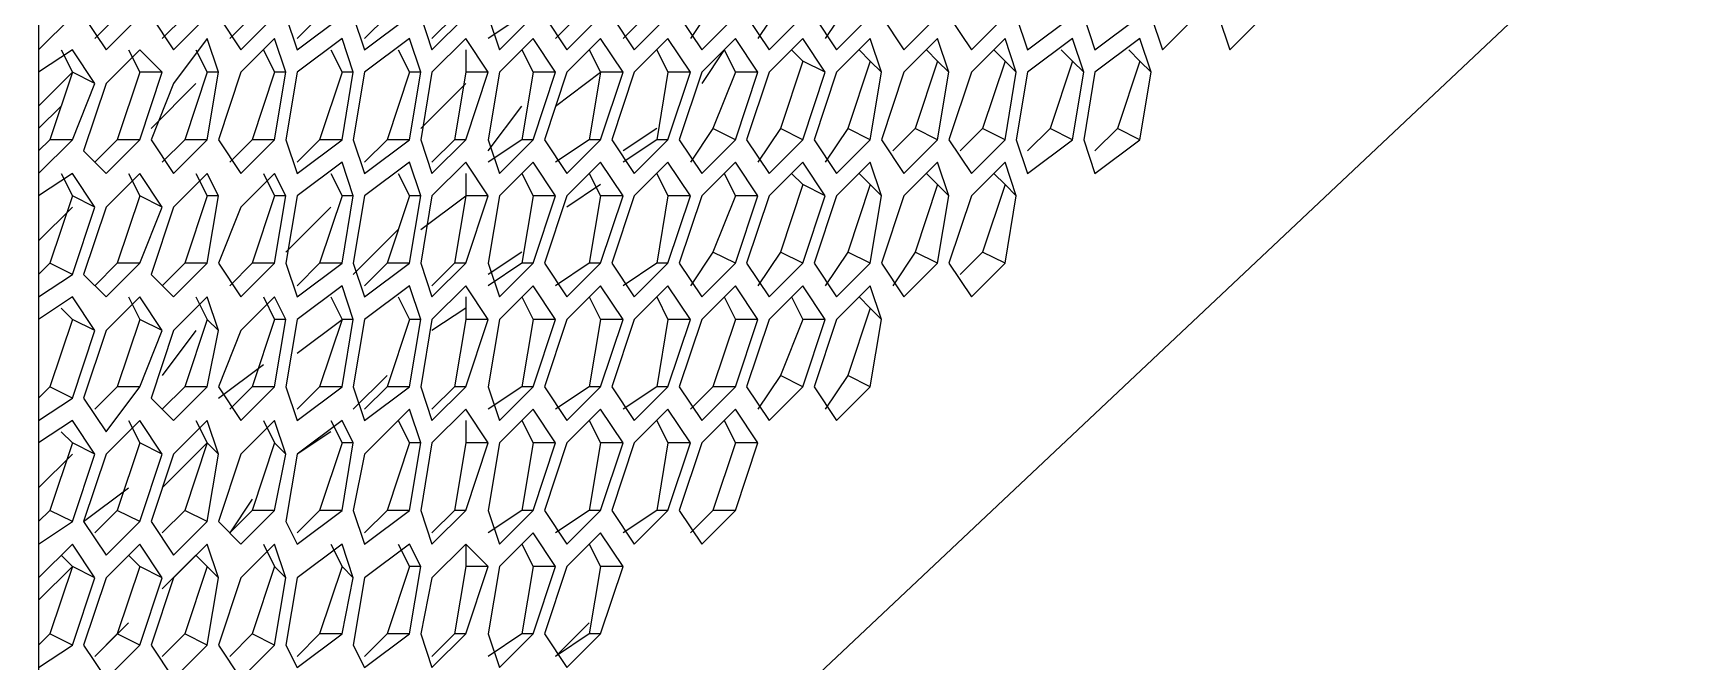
# Model space of a CAD drawing. Header units: millimetres. Extents: x 929 to 1725, y 58 to 532.
# Drawn here: x 1104.7 to 1121.9, y 403.1 to 409.66 of the extents above; entities that cross this region are included whole.
import ezdxf

# ---------------------------------------------------------------- set-up
doc = ezdxf.new("R2010")
doc.units = ezdxf.units.MM
doc.header["$MEASUREMENT"] = 0
doc.layers.add('TT-WIRE-EQPM', color=6, linetype='CONTINUOUS')

msp = doc.modelspace()

# ---------------------------------------------------------------- linework, layer by layer
at = {"layer": 'TT-WIRE-EQPM', "linetype": 'Continuous'}
for points in [[(1137.40977, 426.10241), (1104.75516, 395.32047)], [(1104.63812, 413.93008), (1104.63812, 413.93008), (1104.63812, 414.04713), (1104.63812, 414.04713), (1104.75516, 414.04713), (1104.75516, 414.04713), (1104.75516, 413.93008), (1104.75516, 413.93008), (1104.75516, 413.93008), (1104.75516, 413.93008), (1104.75516, 413.81304), (1104.75516, 395.32047), (1104.75516, 395.32047), (1104.75516, 395.20343), (1104.75516, 395.20343), (1104.75516, 395.20343), (1104.75516, 395.08638), (1104.75516, 395.08638), (1104.63812, 394.96934), (1104.63812, 394.96934), (1104.63812, 394.96934), (1104.63812, 394.96934), (1101.94616, 392.39443)], [(1104.75516, 409.4825), (1105.10629, 409.83363)], [(1105.22333, 409.83363), (1105.45741, 409.4825)], [(1105.57445, 409.83363), (1105.34037, 409.59954)], [(1105.45741, 409.4825), (1105.80854, 409.83363)], [(1105.92558, 409.83363), (1106.15966, 409.4825)], [(1106.2767, 409.83363), (1106.04262, 409.59954)], [(1106.15966, 409.4825), (1106.51079, 409.83363)], [(1106.62783, 409.83363), (1106.86191, 409.4825)], [(1106.97895, 409.83363), (1106.74487, 409.59954)], [(1106.86191, 409.4825), (1107.21304, 409.83363)], [(1107.33008, 409.83363), (1107.44712, 409.4825)], [(1107.6812, 409.83363), (1107.44712, 409.59954)], [(1107.44712, 409.4825), (1107.91529, 409.83363)], [(1108.03233, 409.83363), (1108.14937, 409.4825)], [(1108.38345, 409.83363), (1108.14937, 409.59954)], [(1108.14937, 409.4825), (1108.61754, 409.83363)], [(1108.73458, 409.83363), (1108.85162, 409.4825)], [(1109.0857, 409.83363), (1108.85162, 409.59954)], [(1108.85162, 409.4825), (1109.20274, 409.83363)], [(1109.78795, 409.83363), (1109.43683, 409.59954)], [(1109.43683, 409.83363), (1109.55387, 409.4825)], [(1109.55387, 409.4825), (1109.90499, 409.83363)], [(1110.02203, 409.83363), (1110.25612, 409.4825)], [(1110.4902, 409.95067), (1110.13908, 409.59954)], [(1110.25612, 409.4825), (1110.60724, 409.83363)], [(1110.72428, 409.83363), (1110.95837, 409.4825)], [(1111.19245, 409.95067), (1110.84133, 409.59954)], [(1110.95837, 409.4825), (1111.30949, 409.83363)], [(1111.42653, 409.83363), (1111.66062, 409.4825)], [(1111.77766, 409.95067), (1111.54358, 409.59954)], [(1111.66062, 409.4825), (1112.01174, 409.83363)], [(1112.12878, 409.83363), (1112.36287, 409.4825)], [(1112.47991, 409.95067), (1112.24583, 409.59954)], [(1112.36287, 409.4825), (1112.71399, 409.83363)], [(1112.83103, 409.83363), (1113.06512, 409.4825)], [(1113.18216, 409.95067), (1112.94808, 409.59954)], [(1113.06512, 409.4825), (1113.41624, 409.83363)], [(1113.53328, 409.83363), (1113.76737, 409.4825)], [(1113.76737, 409.4825), (1114.11849, 409.83363)], [(1114.23553, 409.83363), (1114.46962, 409.4825)], [(1114.46962, 409.4825), (1114.82074, 409.83363)], [(1114.93778, 409.83363), (1115.05482, 409.4825)], [(1115.05482, 409.4825), (1115.52299, 409.83363)], [(1115.64003, 409.83363), (1115.75707, 409.4825)], [(1115.75707, 409.4825), (1116.22524, 409.83363)], [(1116.34228, 409.83363), (1116.45932, 409.4825)], [(1116.45932, 409.4825), (1116.81045, 409.83363)], [(1117.04453, 409.83363), (1117.16157, 409.4825)], [(1117.16157, 409.4825), (1117.5127, 409.83363)], [(1105.10629, 409.4825), (1104.75516, 409.24842)], [(1104.98925, 409.4825), (1105.10629, 409.24842)], [(1105.34037, 409.13138), (1105.10629, 409.4825)], [(1105.80854, 409.4825), (1105.45741, 409.13138)], [(1105.6915, 409.4825), (1105.80854, 409.24842)], [(1106.04262, 409.24842), (1105.80854, 409.4825)], [(1106.51079, 409.59954), (1106.15966, 409.13138)], [(1106.39374, 409.4825), (1106.51079, 409.24842)], [(1106.62783, 409.24842), (1106.51079, 409.59954)], [(1107.21304, 409.59954), (1106.86191, 409.24842)], [(1107.09599, 409.4825), (1107.21304, 409.24842)], [(1107.33008, 409.24842), (1107.21304, 409.59954)], [(1107.91529, 409.59954), (1107.44712, 409.24842)], [(1107.79824, 409.4825), (1107.91529, 409.24842)], [(1108.03233, 409.24842), (1107.91529, 409.59954)], [(1108.61754, 409.59954), (1108.14937, 409.24842)], [(1108.50049, 409.4825), (1108.61754, 409.24842)], [(1108.73458, 409.24842), (1108.61754, 409.59954)], [(1109.20274, 409.59954), (1108.85162, 409.24842)], [(1109.43683, 409.24842), (1109.20274, 409.59954)], [(1109.20274, 409.4825), (1109.20274, 409.24842)], [(1109.90499, 409.59954), (1109.55387, 409.24842)], [(1109.78795, 409.4825), (1109.90499, 409.24842)], [(1110.13908, 409.24842), (1109.90499, 409.59954)], [(1110.60724, 409.59954), (1110.25612, 409.24842)], [(1110.4902, 409.4825), (1110.60724, 409.24842)], [(1110.84133, 409.24842), (1110.60724, 409.59954)], [(1111.30949, 409.59954), (1110.95837, 409.24842)], [(1111.19245, 409.4825), (1111.30949, 409.24842)], [(1111.54358, 409.24842), (1111.30949, 409.59954)], [(1112.01174, 409.59954), (1111.66062, 409.24842)], [(1111.8947, 409.4825), (1111.66062, 409.13138)], [(1111.8947, 409.4825), (1112.01174, 409.24842)], [(1112.24583, 409.24842), (1112.01174, 409.59954)], [(1112.71399, 409.59954), (1112.36287, 409.24842)], [(1112.59695, 409.4825), (1112.71399, 409.36546)], [(1112.94808, 409.24842), (1112.71399, 409.59954)], [(1113.41624, 409.59954), (1113.06512, 409.24842)], [(1113.2992, 409.4825), (1113.41624, 409.36546)], [(1113.53328, 409.24842), (1113.41624, 409.59954)], [(1114.11849, 409.59954), (1113.76737, 409.24842)], [(1114.00145, 409.4825), (1114.11849, 409.36546)], [(1114.23553, 409.24842), (1114.11849, 409.59954)], [(1114.82074, 409.59954), (1114.46962, 409.24842)], [(1114.7037, 409.4825), (1114.82074, 409.36546)], [(1114.93778, 409.24842), (1114.82074, 409.59954)], [(1115.52299, 409.59954), (1115.05482, 409.24842)], [(1115.40595, 409.4825), (1115.52299, 409.36546)], [(1115.64003, 409.24842), (1115.52299, 409.59954)], [(1116.22524, 409.59954), (1115.75707, 409.24842)], [(1116.1082, 409.4825), (1116.22524, 409.36546)], [(1116.34228, 409.24842), (1116.22524, 409.59954)], [(1112.71399, 409.36546), (1112.47991, 408.66321)], [(1112.94808, 409.24842), (1112.71399, 409.36546)], [(1113.41624, 409.36546), (1113.18216, 408.66321)], [(1113.53328, 409.24842), (1113.41624, 409.36546)], [(1114.11849, 409.36546), (1113.88441, 408.66321)], [(1114.23553, 409.24842), (1114.11849, 409.36546)], [(1114.82074, 409.36546), (1114.58666, 408.66321)], [(1114.93778, 409.24842), (1114.82074, 409.36546)], [(1115.52299, 409.36546), (1115.28891, 408.66321)], [(1115.64003, 409.24842), (1115.52299, 409.36546)], [(1116.22524, 409.36546), (1115.99116, 408.66321)], [(1116.34228, 409.24842), (1116.22524, 409.36546)], [(1104.75516, 408.8973), (1105.10629, 409.24842)], [(1105.10629, 409.24842), (1104.8722, 408.54617)], [(1105.34037, 409.13138), (1105.10629, 409.24842)], [(1105.80854, 409.24842), (1105.57445, 408.54617)], [(1106.04262, 409.24842), (1105.80854, 409.24842)], [(1105.80854, 408.54617), (1106.04262, 409.24842)], [(1106.51079, 409.24842), (1106.2767, 408.54617)], [(1106.62783, 409.24842), (1106.51079, 409.24842)], [(1106.51079, 408.54617), (1106.62783, 409.24842)], [(1106.86191, 409.24842), (1106.62783, 408.54617)], [(1107.21304, 409.24842), (1106.97895, 408.54617)], [(1107.33008, 409.24842), (1107.21304, 409.24842)], [(1107.21304, 408.54617), (1107.33008, 409.24842)], [(1107.44712, 409.24842), (1107.33008, 408.54617)], [(1107.91529, 409.24842), (1107.6812, 408.54617)], [(1108.03233, 409.24842), (1107.91529, 409.24842)], [(1107.91529, 408.54617), (1108.03233, 409.24842)], [(1108.14937, 409.24842), (1108.03233, 408.54617)], [(1108.61754, 409.24842), (1108.38345, 408.54617)], [(1108.73458, 409.24842), (1108.61754, 409.24842)], [(1108.61754, 408.54617), (1108.73458, 409.24842)], [(1108.85162, 409.24842), (1108.73458, 408.54617)], [(1109.20274, 409.24842), (1109.0857, 408.54617)], [(1109.43683, 409.24842), (1109.20274, 409.24842)], [(1109.20274, 408.54617), (1109.43683, 409.24842)], [(1109.55387, 409.24842), (1109.43683, 408.54617)], [(1109.90499, 409.24842), (1109.78795, 408.54617)], [(1110.13908, 409.24842), (1109.90499, 409.24842)], [(1109.90499, 408.54617), (1110.13908, 409.24842)], [(1110.25612, 409.24842), (1110.02203, 408.54617)], [(1110.13908, 408.8973), (1110.60724, 409.24842)], [(1110.60724, 409.24842), (1110.4902, 408.54617)], [(1110.84133, 409.24842), (1110.60724, 409.24842)], [(1110.60724, 408.54617), (1110.84133, 409.24842)], [(1110.95837, 409.24842), (1110.72428, 408.54617)], [(1111.30949, 409.24842), (1111.19245, 408.54617)], [(1111.54358, 409.24842), (1111.30949, 409.24842)], [(1111.30949, 408.54617), (1111.54358, 409.24842)], [(1111.66062, 409.24842), (1111.42653, 408.54617)], [(1112.01174, 409.24842), (1111.77766, 408.66321)], [(1112.24583, 409.24842), (1112.01174, 409.24842)], [(1112.01174, 408.54617), (1112.24583, 409.24842)], [(1112.36287, 409.24842), (1112.12878, 408.54617)], [(1112.71399, 408.54617), (1112.94808, 409.24842)], [(1113.06512, 409.24842), (1112.83103, 408.54617)], [(1113.41624, 408.54617), (1113.53328, 409.24842)], [(1113.76737, 409.24842), (1113.53328, 408.54617)], [(1114.11849, 408.54617), (1114.23553, 409.24842)], [(1114.46962, 409.24842), (1114.23553, 408.54617)], [(1114.82074, 408.54617), (1114.93778, 409.24842)], [(1115.05482, 409.24842), (1114.93778, 408.54617)], [(1115.52299, 408.54617), (1115.64003, 409.24842)], [(1115.75707, 409.24842), (1115.64003, 408.54617)], [(1116.22524, 408.54617), (1116.34228, 409.24842)], [(1105.10629, 408.54617), (1105.34037, 409.13138)], [(1105.45741, 409.13138), (1105.22333, 408.42913)], [(1106.15966, 409.13138), (1105.92558, 408.54617)], [(1106.39374, 409.13138), (1105.92558, 408.66321)], [(1109.20274, 409.13138), (1108.73458, 408.66321)], [(1104.75516, 408.66321), (1104.98925, 408.8973)], [(1109.43683, 408.42913), (1109.78795, 408.8973)], [(1111.19245, 408.66321), (1110.84133, 408.42913)], [(1111.77766, 408.66321), (1111.54358, 408.31209)], [(1112.01174, 408.54617), (1111.77766, 408.66321)], [(1112.47991, 408.66321), (1112.24583, 408.31209)], [(1112.71399, 408.54617), (1112.47991, 408.66321)], [(1113.18216, 408.66321), (1112.94808, 408.31209)], [(1113.41624, 408.54617), (1113.18216, 408.66321)], [(1113.88441, 408.66321), (1113.65032, 408.42913)], [(1114.11849, 408.54617), (1113.88441, 408.66321)], [(1114.58666, 408.66321), (1114.35257, 408.42913)], [(1114.82074, 408.54617), (1114.58666, 408.66321)], [(1115.28891, 408.66321), (1115.05482, 408.42913)], [(1115.52299, 408.54617), (1115.28891, 408.66321)], [(1115.99116, 408.66321), (1115.75707, 408.42913)], [(1116.22524, 408.54617), (1115.99116, 408.66321)], [(1104.8722, 408.54617), (1104.75516, 408.42913)], [(1104.75516, 408.19505), (1105.10629, 408.54617)], [(1105.10629, 408.54617), (1104.8722, 408.54617)], [(1105.57445, 408.54617), (1105.34037, 408.31209)], [(1105.45741, 408.19505), (1105.80854, 408.54617)], [(1105.80854, 408.54617), (1105.57445, 408.54617)], [(1105.92558, 408.54617), (1106.15966, 408.19505)], [(1106.2767, 408.54617), (1106.04262, 408.31209)], [(1106.15966, 408.19505), (1106.51079, 408.54617)], [(1106.51079, 408.54617), (1106.2767, 408.54617)], [(1106.62783, 408.54617), (1106.86191, 408.19505)], [(1106.97895, 408.54617), (1106.74487, 408.31209)], [(1106.86191, 408.19505), (1107.21304, 408.54617)], [(1107.21304, 408.54617), (1106.97895, 408.54617)], [(1107.33008, 408.54617), (1107.44712, 408.19505)], [(1107.6812, 408.54617), (1107.44712, 408.31209)], [(1107.44712, 408.19505), (1107.91529, 408.54617)], [(1107.91529, 408.54617), (1107.6812, 408.54617)], [(1108.03233, 408.54617), (1108.14937, 408.19505)], [(1108.38345, 408.54617), (1108.14937, 408.31209)], [(1108.14937, 408.19505), (1108.61754, 408.54617)], [(1108.61754, 408.54617), (1108.38345, 408.54617)], [(1108.73458, 408.54617), (1108.85162, 408.19505)], [(1109.0857, 408.54617), (1108.85162, 408.31209)], [(1108.85162, 408.19505), (1109.20274, 408.54617)], [(1109.20274, 408.54617), (1109.0857, 408.54617)], [(1109.78795, 408.54617), (1109.43683, 408.31209)], [(1109.43683, 408.54617), (1109.55387, 408.19505)], [(1109.55387, 408.19505), (1109.90499, 408.54617)], [(1109.90499, 408.54617), (1109.78795, 408.54617)], [(1110.02203, 408.54617), (1110.25612, 408.19505)], [(1110.4902, 408.54617), (1110.13908, 408.31209)], [(1110.25612, 408.19505), (1110.60724, 408.54617)], [(1110.60724, 408.54617), (1110.4902, 408.54617)], [(1110.72428, 408.54617), (1110.95837, 408.19505)], [(1111.19245, 408.54617), (1110.84133, 408.31209)], [(1110.95837, 408.19505), (1111.30949, 408.54617)], [(1111.30949, 408.54617), (1111.19245, 408.54617)], [(1111.42653, 408.54617), (1111.66062, 408.19505)], [(1111.66062, 408.19505), (1112.01174, 408.54617)], [(1112.12878, 408.54617), (1112.36287, 408.19505)], [(1112.36287, 408.19505), (1112.71399, 408.54617)], [(1112.83103, 408.54617), (1113.06512, 408.19505)], [(1113.06512, 408.19505), (1113.41624, 408.54617)], [(1113.53328, 408.54617), (1113.76737, 408.19505)], [(1113.76737, 408.19505), (1114.11849, 408.54617)], [(1114.23553, 408.54617), (1114.46962, 408.19505)], [(1114.46962, 408.19505), (1114.82074, 408.54617)], [(1114.93778, 408.54617), (1115.05482, 408.19505)], [(1115.05482, 408.19505), (1115.52299, 408.54617)], [(1115.64003, 408.54617), (1115.75707, 408.19505)], [(1115.75707, 408.19505), (1116.22524, 408.54617)], [(1105.22333, 408.42913), (1105.45741, 408.19505)], [(1107.91529, 408.31209), (1107.44712, 407.96096)], [(1108.03233, 407.96096), (1107.91529, 408.31209)], [(1108.61754, 408.31209), (1108.14937, 407.96096)], [(1108.73458, 407.96096), (1108.61754, 408.31209)], [(1109.20274, 408.31209), (1108.85162, 407.96096)], [(1109.43683, 407.96096), (1109.20274, 408.31209)], [(1109.90499, 408.31209), (1109.55387, 407.96096)], [(1110.13908, 407.96096), (1109.90499, 408.31209)], [(1110.60724, 408.31209), (1110.25612, 407.96096)], [(1110.84133, 407.96096), (1110.60724, 408.31209)], [(1111.30949, 408.31209), (1110.95837, 407.96096)], [(1111.54358, 407.96096), (1111.30949, 408.31209)], [(1112.01174, 408.31209), (1111.66062, 407.96096)], [(1112.24583, 407.96096), (1112.01174, 408.31209)], [(1112.71399, 408.31209), (1112.36287, 407.96096)], [(1112.94808, 407.96096), (1112.71399, 408.31209)], [(1113.41624, 408.31209), (1113.06512, 407.96096)], [(1113.53328, 407.96096), (1113.41624, 408.31209)], [(1114.11849, 408.31209), (1113.76737, 407.96096)], [(1114.23553, 407.96096), (1114.11849, 408.31209)], [(1114.82074, 408.31209), (1114.46962, 407.96096)], [(1114.93778, 407.96096), (1114.82074, 408.31209)], [(1105.10629, 408.19505), (1104.75516, 407.96096)], [(1104.98925, 408.19505), (1105.10629, 407.96096)], [(1105.34037, 407.84392), (1105.10629, 408.19505)], [(1105.80854, 408.19505), (1105.45741, 407.84392)], [(1105.6915, 408.19505), (1105.80854, 407.96096)], [(1106.04262, 407.84392), (1105.80854, 408.19505)], [(1106.51079, 408.19505), (1106.15966, 407.84392)], [(1106.39374, 408.19505), (1106.51079, 407.96096)], [(1106.62783, 407.96096), (1106.51079, 408.19505)], [(1107.21304, 408.19505), (1106.86191, 407.84392)], [(1107.09599, 408.19505), (1107.21304, 407.96096)], [(1107.33008, 407.96096), (1107.21304, 408.19505)], [(1107.79824, 408.19505), (1107.91529, 407.96096)], [(1108.50049, 408.19505), (1108.61754, 407.96096)], [(1109.20274, 408.19505), (1109.20274, 407.96096)], [(1109.78795, 408.19505), (1109.90499, 407.96096)], [(1110.4902, 408.19505), (1110.60724, 407.96096)], [(1111.19245, 408.19505), (1111.30949, 407.96096)], [(1111.8947, 408.19505), (1112.01174, 407.96096)], [(1112.59695, 408.19505), (1112.71399, 408.078)], [(1113.2992, 408.19505), (1113.41624, 408.078)], [(1114.00145, 408.19505), (1114.11849, 408.078)], [(1114.7037, 408.19505), (1114.82074, 408.078)], [(1105.10629, 407.96096), (1104.8722, 407.25871)], [(1105.34037, 407.84392), (1105.10629, 407.96096)], [(1105.80854, 407.96096), (1105.57445, 407.25871)], [(1106.04262, 407.84392), (1105.80854, 407.96096)], [(1106.51079, 407.96096), (1106.2767, 407.25871)], [(1106.62783, 407.96096), (1106.51079, 407.96096)], [(1106.51079, 407.25871), (1106.62783, 407.96096)], [(1107.21304, 407.96096), (1106.97895, 407.25871)], [(1107.33008, 407.96096), (1107.21304, 407.96096)], [(1107.21304, 407.25871), (1107.33008, 407.96096)], [(1107.44712, 407.96096), (1107.33008, 407.25871)], [(1107.91529, 407.96096), (1107.6812, 407.25871)], [(1108.03233, 407.96096), (1107.91529, 407.96096)], [(1107.91529, 407.25871), (1108.03233, 407.96096)], [(1108.14937, 407.96096), (1108.03233, 407.25871)], [(1108.61754, 407.96096), (1108.38345, 407.25871)], [(1108.73458, 407.96096), (1108.61754, 407.96096)], [(1108.61754, 407.25871), (1108.73458, 407.96096)], [(1108.85162, 407.96096), (1108.73458, 407.25871)], [(1108.73458, 407.60984), (1109.20274, 407.96096)], [(1109.20274, 407.96096), (1109.0857, 407.25871)], [(1109.43683, 407.96096), (1109.20274, 407.96096)], [(1109.20274, 407.25871), (1109.43683, 407.96096)], [(1109.55387, 407.96096), (1109.43683, 407.25871)], [(1109.90499, 407.96096), (1109.78795, 407.25871)], [(1110.13908, 407.96096), (1109.90499, 407.96096)], [(1109.90499, 407.25871), (1110.13908, 407.96096)], [(1110.25612, 407.96096), (1110.02203, 407.25871)], [(1110.60724, 408.078), (1110.25612, 407.84392)], [(1110.60724, 407.96096), (1110.4902, 407.25871)], [(1110.84133, 407.96096), (1110.60724, 407.96096)], [(1110.60724, 407.25871), (1110.84133, 407.96096)], [(1110.95837, 407.96096), (1110.72428, 407.25871)], [(1111.30949, 407.96096), (1111.19245, 407.25871)], [(1111.54358, 407.96096), (1111.30949, 407.96096)], [(1111.30949, 407.25871), (1111.54358, 407.96096)], [(1111.66062, 407.96096), (1111.42653, 407.25871)], [(1112.01174, 407.96096), (1111.77766, 407.37575)], [(1112.24583, 407.96096), (1112.01174, 407.96096)], [(1112.01174, 407.25871), (1112.24583, 407.96096)], [(1112.36287, 407.96096), (1112.12878, 407.25871)], [(1112.71399, 408.078), (1112.47991, 407.37575)], [(1112.94808, 407.96096), (1112.71399, 408.078)], [(1112.71399, 407.25871), (1112.94808, 407.96096)], [(1113.06512, 407.96096), (1112.83103, 407.25871)], [(1113.41624, 408.078), (1113.18216, 407.37575)], [(1113.53328, 407.96096), (1113.41624, 408.078)], [(1113.41624, 407.25871), (1113.53328, 407.96096)], [(1113.76737, 407.96096), (1113.53328, 407.25871)], [(1114.11849, 408.078), (1113.88441, 407.37575)], [(1114.23553, 407.96096), (1114.11849, 408.078)], [(1114.11849, 407.25871), (1114.23553, 407.96096)], [(1114.46962, 407.96096), (1114.23553, 407.25871)], [(1114.82074, 408.078), (1114.58666, 407.37575)], [(1114.93778, 407.96096), (1114.82074, 408.078)], [(1114.82074, 407.25871), (1114.93778, 407.96096)], [(1105.10629, 407.84392), (1104.75516, 407.4928)], [(1105.10629, 407.14167), (1105.34037, 407.84392)], [(1105.45741, 407.84392), (1105.22333, 407.14167)], [(1105.80854, 407.25871), (1106.04262, 407.84392)], [(1106.15966, 407.84392), (1105.92558, 407.14167)], [(1106.86191, 407.84392), (1106.62783, 407.25871)], [(1107.79824, 407.84392), (1107.33008, 407.37575)], [(1108.03233, 407.14167), (1108.50049, 407.60984)], [(1104.8722, 407.25871), (1104.75516, 407.14167)], [(1105.10629, 407.14167), (1104.8722, 407.25871)], [(1105.57445, 407.25871), (1105.34037, 407.02463)], [(1105.45741, 406.90759), (1105.80854, 407.25871)], [(1105.80854, 407.25871), (1105.57445, 407.25871)], [(1106.2767, 407.25871), (1106.04262, 407.02463)], [(1106.15966, 406.90759), (1106.51079, 407.25871)], [(1106.51079, 407.25871), (1106.2767, 407.25871)], [(1106.62783, 407.25871), (1106.86191, 406.90759)], [(1106.97895, 407.25871), (1106.74487, 407.02463)], [(1106.86191, 406.90759), (1107.21304, 407.25871)], [(1107.21304, 407.25871), (1106.97895, 407.25871)], [(1107.33008, 407.25871), (1107.44712, 406.90759)], [(1107.6812, 407.25871), (1107.44712, 407.02463)], [(1107.44712, 406.90759), (1107.91529, 407.25871)], [(1107.91529, 407.25871), (1107.6812, 407.25871)], [(1108.03233, 407.25871), (1108.14937, 406.90759)], [(1108.38345, 407.25871), (1108.14937, 407.02463)], [(1108.14937, 406.90759), (1108.61754, 407.25871)], [(1108.61754, 407.25871), (1108.38345, 407.25871)], [(1108.73458, 407.25871), (1108.85162, 406.90759)], [(1109.0857, 407.25871), (1108.85162, 407.02463)], [(1108.85162, 406.90759), (1109.20274, 407.25871)], [(1109.20274, 407.25871), (1109.0857, 407.25871)], [(1109.78795, 407.37575), (1109.43683, 407.14167)], [(1109.78795, 407.25871), (1109.43683, 407.02463)], [(1109.43683, 407.25871), (1109.55387, 406.90759)], [(1109.55387, 406.90759), (1109.90499, 407.25871)], [(1109.90499, 407.25871), (1109.78795, 407.25871)], [(1110.02203, 407.25871), (1110.25612, 406.90759)], [(1110.4902, 407.25871), (1110.13908, 407.02463)], [(1110.25612, 406.90759), (1110.60724, 407.25871)], [(1110.60724, 407.25871), (1110.4902, 407.25871)], [(1110.72428, 407.25871), (1110.95837, 406.90759)], [(1111.19245, 407.25871), (1110.84133, 407.02463)], [(1110.95837, 406.90759), (1111.30949, 407.25871)], [(1111.30949, 407.25871), (1111.19245, 407.25871)], [(1111.42653, 407.25871), (1111.66062, 406.90759)], [(1111.77766, 407.37575), (1111.54358, 407.02463)], [(1111.66062, 406.90759), (1112.01174, 407.25871)], [(1112.01174, 407.25871), (1111.77766, 407.37575)], [(1112.12878, 407.25871), (1112.36287, 406.90759)], [(1112.47991, 407.37575), (1112.24583, 407.02463)], [(1112.36287, 406.90759), (1112.71399, 407.25871)], [(1112.71399, 407.25871), (1112.47991, 407.37575)], [(1112.83103, 407.25871), (1113.06512, 406.90759)], [(1113.18216, 407.37575), (1112.94808, 407.02463)], [(1113.06512, 406.90759), (1113.41624, 407.25871)], [(1113.41624, 407.25871), (1113.18216, 407.37575)], [(1113.53328, 407.25871), (1113.76737, 406.90759)], [(1113.88441, 407.37575), (1113.65032, 407.02463)], [(1113.76737, 406.90759), (1114.11849, 407.25871)], [(1114.11849, 407.25871), (1113.88441, 407.37575)], [(1114.23553, 407.25871), (1114.46962, 406.90759)], [(1114.58666, 407.37575), (1114.35257, 407.14167)], [(1114.46962, 406.90759), (1114.82074, 407.25871)], [(1114.82074, 407.25871), (1114.58666, 407.37575)], [(1104.75516, 406.90759), (1105.10629, 407.14167)], [(1105.22333, 407.14167), (1105.45741, 406.90759)], [(1105.92558, 407.14167), (1106.15966, 406.90759)], [(1105.10629, 406.90759), (1104.75516, 406.6735)], [(1105.34037, 406.55646), (1105.10629, 406.90759)], [(1105.80854, 406.90759), (1105.45741, 406.55646)], [(1105.6915, 406.90759), (1105.80854, 406.6735)], [(1106.04262, 406.55646), (1105.80854, 406.90759)], [(1106.51079, 406.90759), (1106.15966, 406.55646)], [(1106.39374, 406.90759), (1106.51079, 406.6735)], [(1106.62783, 406.55646), (1106.51079, 406.90759)], [(1107.21304, 406.90759), (1106.86191, 406.55646)], [(1107.09599, 406.90759), (1107.21304, 406.6735)], [(1107.33008, 406.6735), (1107.21304, 406.90759)], [(1107.91529, 407.02463), (1107.44712, 406.6735)], [(1107.79824, 406.90759), (1107.91529, 406.6735)], [(1108.03233, 406.6735), (1107.91529, 407.02463)], [(1108.61754, 407.02463), (1108.14937, 406.6735)], [(1108.50049, 406.90759), (1108.61754, 406.6735)], [(1108.73458, 406.6735), (1108.61754, 407.02463)], [(1109.20274, 407.02463), (1108.85162, 406.6735)], [(1109.43683, 406.6735), (1109.20274, 407.02463)], [(1109.20274, 406.90759), (1109.20274, 406.6735)], [(1109.90499, 407.02463), (1109.55387, 406.6735)], [(1109.78795, 406.90759), (1109.90499, 406.6735)], [(1110.13908, 406.6735), (1109.90499, 407.02463)], [(1110.60724, 407.02463), (1110.25612, 406.6735)], [(1110.4902, 406.90759), (1110.60724, 406.6735)], [(1110.84133, 406.6735), (1110.60724, 407.02463)], [(1111.30949, 407.02463), (1110.95837, 406.6735)], [(1111.19245, 406.90759), (1111.30949, 406.6735)], [(1111.54358, 406.6735), (1111.30949, 407.02463)], [(1112.01174, 407.02463), (1111.66062, 406.6735)], [(1111.8947, 406.90759), (1112.01174, 406.6735)], [(1112.24583, 406.6735), (1112.01174, 407.02463)], [(1112.71399, 407.02463), (1112.36287, 406.6735)], [(1112.59695, 406.90759), (1112.71399, 406.6735)], [(1112.94808, 406.6735), (1112.71399, 407.02463)], [(1113.41624, 407.02463), (1113.06512, 406.6735)], [(1113.2992, 406.90759), (1113.41624, 406.79055)], [(1113.53328, 406.6735), (1113.41624, 407.02463)], [(1104.98925, 406.79055), (1105.10629, 406.6735)], [(1109.20274, 406.79055), (1108.85162, 406.55646)], [(1113.41624, 406.79055), (1113.18216, 406.0883)], [(1113.53328, 406.6735), (1113.41624, 406.79055)], [(1105.10629, 406.6735), (1104.8722, 405.97125)], [(1105.34037, 406.55646), (1105.10629, 406.6735)], [(1105.80854, 406.6735), (1105.57445, 405.97125)], [(1106.04262, 406.55646), (1105.80854, 406.6735)], [(1106.51079, 406.6735), (1106.2767, 405.97125)], [(1106.62783, 406.55646), (1106.51079, 406.6735)], [(1107.21304, 406.6735), (1106.97895, 405.97125)], [(1107.33008, 406.6735), (1107.21304, 406.6735)], [(1107.21304, 405.97125), (1107.33008, 406.6735)], [(1107.44712, 406.6735), (1107.33008, 405.97125)], [(1107.44712, 406.32238), (1107.91529, 406.6735)], [(1107.91529, 406.6735), (1107.6812, 405.97125)], [(1108.03233, 406.6735), (1107.91529, 406.6735)], [(1107.91529, 405.97125), (1108.03233, 406.6735)], [(1108.14937, 406.6735), (1108.03233, 405.97125)], [(1108.61754, 406.6735), (1108.38345, 405.97125)], [(1108.73458, 406.6735), (1108.61754, 406.6735)], [(1108.61754, 405.97125), (1108.73458, 406.6735)], [(1108.85162, 406.6735), (1108.73458, 405.97125)], [(1109.20274, 406.6735), (1109.0857, 405.97125)], [(1109.43683, 406.6735), (1109.20274, 406.6735)], [(1109.20274, 405.97125), (1109.43683, 406.6735)], [(1109.55387, 406.6735), (1109.43683, 405.97125)], [(1109.90499, 406.6735), (1109.78795, 405.97125)], [(1110.13908, 406.6735), (1109.90499, 406.6735)], [(1109.90499, 405.97125), (1110.13908, 406.6735)], [(1110.25612, 406.6735), (1110.02203, 405.97125)], [(1110.60724, 406.6735), (1110.4902, 405.97125)], [(1110.84133, 406.6735), (1110.60724, 406.6735)], [(1110.60724, 405.97125), (1110.84133, 406.6735)], [(1110.95837, 406.6735), (1110.72428, 405.97125)], [(1111.30949, 406.6735), (1111.19245, 405.97125)], [(1111.54358, 406.6735), (1111.30949, 406.6735)], [(1111.30949, 405.97125), (1111.54358, 406.6735)], [(1111.66062, 406.6735), (1111.42653, 405.97125)], [(1112.01174, 406.6735), (1111.77766, 405.97125)], [(1112.24583, 406.6735), (1112.01174, 406.6735)], [(1112.01174, 405.97125), (1112.24583, 406.6735)], [(1112.36287, 406.6735), (1112.12878, 405.97125)], [(1112.71399, 406.6735), (1112.47991, 406.0883)], [(1112.94808, 406.6735), (1112.71399, 406.6735)], [(1112.71399, 405.97125), (1112.94808, 406.6735)], [(1113.06512, 406.6735), (1112.83103, 405.97125)], [(1113.41624, 405.97125), (1113.53328, 406.6735)], [(1105.10629, 405.85421), (1105.34037, 406.55646)], [(1105.45741, 406.55646), (1105.22333, 405.85421)], [(1105.80854, 405.97125), (1106.04262, 406.55646)], [(1106.15966, 406.55646), (1105.92558, 405.85421)], [(1106.39374, 406.55646), (1106.04262, 406.0883)], [(1106.51079, 405.97125), (1106.62783, 406.55646)], [(1106.86191, 406.55646), (1106.62783, 405.97125)], [(1106.62783, 405.85421), (1107.09599, 406.20534)], [(1108.38345, 406.0883), (1108.03233, 405.73717)], [(1112.47991, 406.0883), (1112.24583, 405.73717)], [(1112.71399, 405.97125), (1112.47991, 406.0883)], [(1113.18216, 406.0883), (1112.94808, 405.73717)], [(1113.41624, 405.97125), (1113.18216, 406.0883)], [(1104.8722, 405.97125), (1104.75516, 405.85421)], [(1105.10629, 405.85421), (1104.8722, 405.97125)], [(1105.57445, 405.97125), (1105.34037, 405.73717)], [(1105.45741, 405.50309), (1105.80854, 405.97125)], [(1105.80854, 405.97125), (1105.57445, 405.97125)], [(1106.2767, 405.97125), (1106.04262, 405.73717)], [(1106.15966, 405.62013), (1106.51079, 405.97125)], [(1106.51079, 405.97125), (1106.2767, 405.97125)], [(1106.62783, 405.97125), (1106.86191, 405.62013)], [(1106.97895, 405.97125), (1106.74487, 405.73717)], [(1106.86191, 405.62013), (1107.21304, 405.97125)], [(1107.21304, 405.97125), (1106.97895, 405.97125)], [(1107.33008, 405.97125), (1107.44712, 405.62013)], [(1107.6812, 405.97125), (1107.44712, 405.73717)], [(1107.44712, 405.62013), (1107.91529, 405.97125)], [(1107.91529, 405.97125), (1107.6812, 405.97125)], [(1108.03233, 405.97125), (1108.14937, 405.62013)], [(1108.38345, 405.97125), (1108.14937, 405.73717)], [(1108.14937, 405.62013), (1108.61754, 405.97125)], [(1108.61754, 405.97125), (1108.38345, 405.97125)], [(1108.73458, 405.97125), (1108.85162, 405.62013)], [(1109.0857, 405.97125), (1108.85162, 405.73717)], [(1108.85162, 405.62013), (1109.20274, 405.97125)], [(1109.20274, 405.97125), (1109.0857, 405.97125)], [(1109.78795, 405.97125), (1109.43683, 405.73717)], [(1109.43683, 405.97125), (1109.55387, 405.62013)], [(1109.55387, 405.62013), (1109.90499, 405.97125)], [(1109.90499, 405.97125), (1109.78795, 405.97125)], [(1110.02203, 405.97125), (1110.25612, 405.62013)], [(1110.4902, 405.97125), (1110.13908, 405.73717)], [(1110.25612, 405.62013), (1110.60724, 405.97125)], [(1110.60724, 405.97125), (1110.4902, 405.97125)], [(1110.72428, 405.97125), (1110.95837, 405.62013)], [(1111.19245, 405.97125), (1110.84133, 405.73717)], [(1110.95837, 405.62013), (1111.30949, 405.97125)], [(1111.30949, 405.97125), (1111.19245, 405.97125)], [(1111.42653, 405.97125), (1111.66062, 405.62013)], [(1111.77766, 405.97125), (1111.54358, 405.73717)], [(1111.66062, 405.62013), (1112.01174, 405.97125)], [(1112.01174, 405.97125), (1111.77766, 405.97125)], [(1112.12878, 405.97125), (1112.36287, 405.62013)], [(1112.36287, 405.62013), (1112.71399, 405.97125)], [(1112.83103, 405.97125), (1113.06512, 405.62013)], [(1113.06512, 405.62013), (1113.41624, 405.97125)], [(1104.75516, 405.62013), (1105.10629, 405.85421)], [(1105.22333, 405.85421), (1105.45741, 405.50309)], [(1105.92558, 405.85421), (1106.15966, 405.62013)], [(1108.61754, 405.73717), (1108.14937, 405.26901)], [(1108.73458, 405.38605), (1108.61754, 405.73717)], [(1109.20274, 405.73717), (1108.85162, 405.38605)], [(1109.43683, 405.38605), (1109.20274, 405.73717)], [(1109.90499, 405.73717), (1109.55387, 405.38605)], [(1110.13908, 405.38605), (1109.90499, 405.73717)], [(1110.60724, 405.73717), (1110.25612, 405.38605)], [(1110.84133, 405.38605), (1110.60724, 405.73717)], [(1111.30949, 405.73717), (1110.95837, 405.38605)], [(1111.54358, 405.38605), (1111.30949, 405.73717)], [(1112.01174, 405.73717), (1111.66062, 405.38605)], [(1112.24583, 405.38605), (1112.01174, 405.73717)], [(1105.10629, 405.62013), (1104.75516, 405.38605)], [(1105.34037, 405.26901), (1105.10629, 405.62013)], [(1105.80854, 405.62013), (1105.45741, 405.26901)], [(1105.6915, 405.62013), (1105.80854, 405.38605)], [(1106.04262, 405.26901), (1105.80854, 405.62013)], [(1106.51079, 405.62013), (1106.15966, 405.26901)], [(1106.39374, 405.62013), (1106.51079, 405.38605)], [(1106.62783, 405.26901), (1106.51079, 405.62013)], [(1107.21304, 405.62013), (1106.86191, 405.26901)], [(1107.09599, 405.62013), (1107.21304, 405.38605)], [(1107.33008, 405.26901), (1107.21304, 405.62013)], [(1107.91529, 405.62013), (1107.44712, 405.26901)], [(1107.79824, 405.62013), (1107.91529, 405.38605)], [(1108.03233, 405.38605), (1107.91529, 405.62013)], [(1108.50049, 405.62013), (1108.61754, 405.38605)], [(1109.20274, 405.62013), (1109.20274, 405.38605)], [(1109.78795, 405.62013), (1109.90499, 405.38605)], [(1110.4902, 405.62013), (1110.60724, 405.38605)], [(1111.19245, 405.62013), (1111.30949, 405.38605)], [(1111.8947, 405.62013), (1112.01174, 405.38605)], [(1105.10629, 405.38605), (1104.8722, 404.6838)], [(1104.98925, 405.50309), (1105.10629, 405.38605)], [(1105.34037, 405.26901), (1105.10629, 405.38605)], [(1105.80854, 405.38605), (1105.57445, 404.6838)], [(1106.04262, 405.26901), (1105.80854, 405.38605)], [(1106.04262, 404.91788), (1106.51079, 405.38605)], [(1106.51079, 405.38605), (1106.2767, 404.6838)], [(1106.62783, 405.26901), (1106.51079, 405.38605)], [(1107.21304, 405.38605), (1106.97895, 404.6838)], [(1107.33008, 405.26901), (1107.21304, 405.38605)], [(1107.79824, 405.50309), (1107.44712, 405.26901)], [(1107.91529, 405.38605), (1107.6812, 404.6838)], [(1108.03233, 405.38605), (1107.91529, 405.38605)], [(1107.91529, 404.6838), (1108.03233, 405.38605)], [(1108.61754, 405.38605), (1108.38345, 404.6838)], [(1108.73458, 405.38605), (1108.61754, 405.38605)], [(1108.61754, 404.6838), (1108.73458, 405.38605)], [(1108.85162, 405.38605), (1108.73458, 404.6838)], [(1109.20274, 405.38605), (1109.0857, 404.6838)], [(1109.43683, 405.38605), (1109.20274, 405.38605)], [(1109.20274, 404.6838), (1109.43683, 405.38605)], [(1109.55387, 405.38605), (1109.43683, 404.6838)], [(1109.90499, 405.38605), (1109.78795, 404.6838)], [(1110.13908, 405.38605), (1109.90499, 405.38605)], [(1109.90499, 404.6838), (1110.13908, 405.38605)], [(1110.25612, 405.38605), (1110.02203, 404.6838)], [(1110.60724, 405.38605), (1110.4902, 404.6838)], [(1110.84133, 405.38605), (1110.60724, 405.38605)], [(1110.60724, 404.6838), (1110.84133, 405.38605)], [(1110.95837, 405.38605), (1110.72428, 404.6838)], [(1111.30949, 405.38605), (1111.19245, 404.6838)], [(1111.54358, 405.38605), (1111.30949, 405.38605)], [(1111.30949, 404.6838), (1111.54358, 405.38605)], [(1111.66062, 405.38605), (1111.42653, 404.6838)], [(1112.01174, 405.38605), (1111.77766, 404.6838)], [(1112.24583, 405.38605), (1112.01174, 405.38605)], [(1112.01174, 404.6838), (1112.24583, 405.38605)], [(1105.10629, 405.26901), (1104.75516, 404.91788)], [(1105.10629, 404.56676), (1105.34037, 405.26901)], [(1105.45741, 405.26901), (1105.22333, 404.56676)], [(1105.80854, 404.56676), (1106.04262, 405.26901)], [(1106.15966, 405.26901), (1105.92558, 404.56676)], [(1106.51079, 404.56676), (1106.62783, 405.26901)], [(1106.86191, 405.26901), (1106.62783, 404.56676)], [(1107.21304, 404.6838), (1107.33008, 405.26901)], [(1107.44712, 405.26901), (1107.33008, 404.56676)], [(1108.14937, 405.26901), (1108.03233, 404.6838)], [(1105.22333, 404.56676), (1105.6915, 404.91788)], [(1104.8722, 404.6838), (1104.75516, 404.56676)], [(1105.10629, 404.56676), (1104.8722, 404.6838)], [(1105.57445, 404.6838), (1105.34037, 404.44971)], [(1105.80854, 404.56676), (1105.57445, 404.6838)], [(1106.2767, 404.6838), (1106.04262, 404.44971)], [(1106.51079, 404.56676), (1106.2767, 404.6838)], [(1106.97895, 404.80084), (1106.74487, 404.44971)], [(1106.97895, 404.6838), (1106.74487, 404.44971)], [(1106.86191, 404.33267), (1107.21304, 404.6838)], [(1107.21304, 404.6838), (1106.97895, 404.6838)], [(1107.6812, 404.6838), (1107.44712, 404.44971)], [(1107.44712, 404.33267), (1107.91529, 404.6838)], [(1107.91529, 404.6838), (1107.6812, 404.6838)], [(1108.03233, 404.6838), (1108.14937, 404.33267)], [(1108.38345, 404.6838), (1108.14937, 404.44971)], [(1108.14937, 404.33267), (1108.61754, 404.6838)], [(1108.61754, 404.6838), (1108.38345, 404.6838)], [(1108.73458, 404.6838), (1108.85162, 404.33267)], [(1109.0857, 404.6838), (1108.85162, 404.44971)], [(1108.85162, 404.33267), (1109.20274, 404.6838)], [(1109.20274, 404.6838), (1109.0857, 404.6838)], [(1109.78795, 404.6838), (1109.43683, 404.44971)], [(1109.43683, 404.6838), (1109.55387, 404.33267)], [(1109.55387, 404.33267), (1109.90499, 404.6838)], [(1109.90499, 404.6838), (1109.78795, 404.6838)], [(1110.02203, 404.6838), (1110.25612, 404.33267)], [(1110.4902, 404.6838), (1110.13908, 404.44971)], [(1110.25612, 404.33267), (1110.60724, 404.6838)], [(1110.60724, 404.6838), (1110.4902, 404.6838)], [(1110.72428, 404.6838), (1110.95837, 404.33267)], [(1111.19245, 404.6838), (1110.84133, 404.44971)], [(1110.95837, 404.33267), (1111.30949, 404.6838)], [(1111.30949, 404.6838), (1111.19245, 404.6838)], [(1111.42653, 404.6838), (1111.66062, 404.33267)], [(1111.77766, 404.6838), (1111.54358, 404.44971)], [(1111.66062, 404.33267), (1112.01174, 404.6838)], [(1112.01174, 404.6838), (1111.77766, 404.6838)], [(1104.75516, 404.33267), (1105.10629, 404.56676)], [(1105.22333, 404.56676), (1105.45741, 404.21563)], [(1105.45741, 404.21563), (1105.80854, 404.56676)], [(1105.92558, 404.56676), (1106.15966, 404.21563)], [(1106.15966, 404.21563), (1106.51079, 404.56676)], [(1106.62783, 404.56676), (1106.86191, 404.33267)], [(1107.33008, 404.56676), (1107.44712, 404.33267)], [(1105.10629, 404.33267), (1104.75516, 403.98155)], [(1105.34037, 403.98155), (1105.10629, 404.33267)], [(1105.80854, 404.33267), (1105.45741, 403.98155)], [(1106.04262, 403.98155), (1105.80854, 404.33267)], [(1106.51079, 404.33267), (1106.15966, 403.98155)], [(1106.62783, 403.98155), (1106.51079, 404.33267)], [(1107.21304, 404.33267), (1106.86191, 403.98155)], [(1107.09599, 404.33267), (1107.21304, 404.09859)], [(1107.33008, 403.98155), (1107.21304, 404.33267)], [(1107.91529, 404.33267), (1107.44712, 403.98155)], [(1107.79824, 404.33267), (1107.91529, 404.09859)], [(1108.03233, 403.98155), (1107.91529, 404.33267)], [(1108.61754, 404.33267), (1108.14937, 403.98155)], [(1108.50049, 404.33267), (1108.61754, 404.09859)], [(1108.73458, 404.09859), (1108.61754, 404.33267)], [(1109.20274, 404.33267), (1108.85162, 403.98155)], [(1109.20274, 404.33267), (1109.20274, 404.09859)], [(1109.43683, 404.09859), (1109.20274, 404.33267)], [(1109.90499, 404.44971), (1109.55387, 404.09859)], [(1109.78795, 404.33267), (1109.90499, 404.09859)], [(1110.13908, 404.09859), (1109.90499, 404.44971)], [(1110.60724, 404.44971), (1110.25612, 404.09859)], [(1110.4902, 404.33267), (1110.60724, 404.09859)], [(1110.84133, 404.09859), (1110.60724, 404.44971)], [(1104.98925, 404.21563), (1105.10629, 404.09859)], [(1105.6915, 404.21563), (1105.80854, 404.09859)], [(1106.39374, 404.21563), (1106.04262, 403.86451)], [(1106.39374, 404.21563), (1106.51079, 404.09859)], [(1104.75516, 403.74746), (1105.10629, 404.09859)], [(1105.10629, 404.09859), (1104.8722, 403.39634)], [(1105.34037, 403.98155), (1105.10629, 404.09859)], [(1105.10629, 403.2793), (1105.34037, 403.98155)], [(1105.45741, 403.98155), (1105.22333, 403.2793)], [(1105.80854, 404.09859), (1105.57445, 403.39634)], [(1106.04262, 403.98155), (1105.80854, 404.09859)], [(1105.80854, 403.2793), (1106.04262, 403.98155)], [(1106.15966, 403.98155), (1105.92558, 403.2793)], [(1106.51079, 404.09859), (1106.2767, 403.39634)], [(1106.62783, 403.98155), (1106.51079, 404.09859)], [(1106.51079, 403.2793), (1106.62783, 403.98155)], [(1106.86191, 403.98155), (1106.62783, 403.2793)], [(1107.21304, 404.09859), (1106.97895, 403.39634)], [(1107.33008, 403.98155), (1107.21304, 404.09859)], [(1107.21304, 403.2793), (1107.33008, 403.98155)], [(1107.44712, 403.98155), (1107.33008, 403.2793)], [(1107.91529, 404.09859), (1107.6812, 403.39634)], [(1108.03233, 403.98155), (1107.91529, 404.09859)], [(1107.91529, 403.39634), (1108.03233, 403.98155)], [(1108.14937, 403.98155), (1108.03233, 403.2793)], [(1108.61754, 404.09859), (1108.38345, 403.39634)], [(1108.73458, 404.09859), (1108.61754, 404.09859)], [(1108.61754, 403.39634), (1108.73458, 404.09859)], [(1108.85162, 403.98155), (1108.73458, 403.39634)], [(1109.20274, 404.09859), (1109.0857, 403.39634)], [(1109.43683, 404.09859), (1109.20274, 404.09859)], [(1109.20274, 403.39634), (1109.43683, 404.09859)], [(1109.55387, 404.09859), (1109.43683, 403.39634)], [(1109.90499, 404.09859), (1109.78795, 403.39634)], [(1110.13908, 404.09859), (1109.90499, 404.09859)], [(1109.90499, 403.39634), (1110.13908, 404.09859)], [(1110.25612, 404.09859), (1110.02203, 403.39634)], [(1110.60724, 404.09859), (1110.4902, 403.39634)], [(1110.84133, 404.09859), (1110.60724, 404.09859)], [(1110.60724, 403.39634), (1110.84133, 404.09859)], [(1105.6915, 403.51338), (1105.34037, 403.16226)], [(1110.13908, 403.16226), (1110.4902, 403.51338)], [(1104.8722, 403.39634), (1104.75516, 403.2793)], [(1105.10629, 403.2793), (1104.8722, 403.39634)], [(1105.57445, 403.39634), (1105.34037, 403.16226)], [(1105.80854, 403.2793), (1105.57445, 403.39634)], [(1106.2767, 403.39634), (1106.04262, 403.16226)], [(1106.51079, 403.2793), (1106.2767, 403.39634)], [(1106.97895, 403.39634), (1106.74487, 403.16226)], [(1107.21304, 403.2793), (1106.97895, 403.39634)], [(1107.6812, 403.39634), (1107.44712, 403.16226)], [(1107.44712, 403.04521), (1107.91529, 403.39634)], [(1107.91529, 403.39634), (1107.6812, 403.39634)], [(1108.38345, 403.39634), (1108.14937, 403.16226)], [(1108.14937, 403.04521), (1108.61754, 403.39634)], [(1108.61754, 403.39634), (1108.38345, 403.39634)], [(1108.73458, 403.39634), (1108.85162, 403.04521)], [(1109.0857, 403.39634), (1108.85162, 403.16226)], [(1108.85162, 403.04521), (1109.20274, 403.39634)], [(1109.20274, 403.39634), (1109.0857, 403.39634)], [(1109.78795, 403.39634), (1109.43683, 403.16226)], [(1109.43683, 403.39634), (1109.55387, 403.04521)], [(1109.55387, 403.04521), (1109.90499, 403.39634)], [(1109.90499, 403.39634), (1109.78795, 403.39634)], [(1110.02203, 403.39634), (1110.25612, 403.04521)], [(1110.4902, 403.39634), (1110.13908, 403.16226)], [(1110.25612, 403.04521), (1110.60724, 403.39634)], [(1110.60724, 403.39634), (1110.4902, 403.39634)], [(1104.75516, 403.04521), (1105.10629, 403.2793)], [(1105.22333, 403.2793), (1105.45741, 402.92817)], [(1105.45741, 402.92817), (1105.80854, 403.2793)], [(1105.92558, 403.2793), (1106.15966, 402.92817)], [(1106.15966, 402.92817), (1106.51079, 403.2793)], [(1106.62783, 403.2793), (1106.86191, 402.92817)], [(1106.86191, 402.92817), (1107.21304, 403.2793)], [(1107.33008, 403.2793), (1107.44712, 403.04521)], [(1108.03233, 403.2793), (1108.14937, 403.04521)]]:
    msp.add_lwpolyline(points, dxfattribs=at)

doc.saveas('drawing.dxf')
